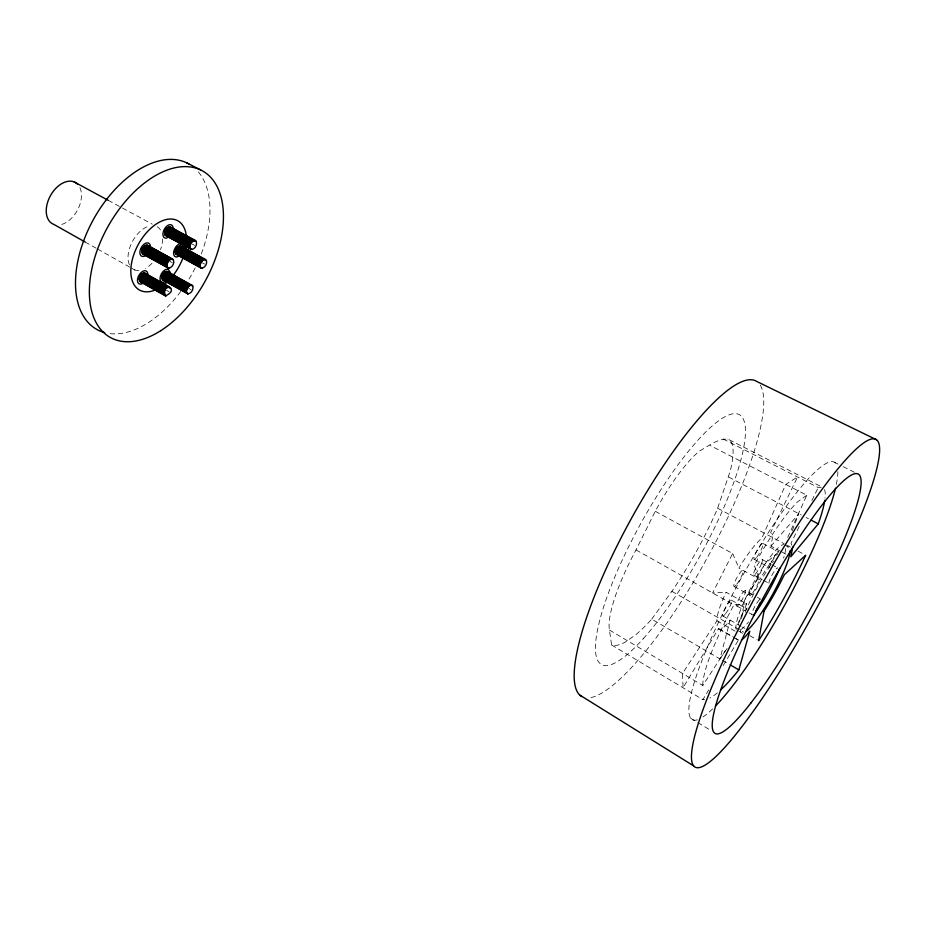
<?xml version="1.0" encoding="UTF-8"?>
<svg xmlns="http://www.w3.org/2000/svg" width="926" height="926" viewBox="0 0 926 926"><rect width="100%" height="100%" fill="white"/><g stroke="black" fill="none" stroke-linecap="round" stroke-linejoin="round"><path stroke-width="0.69" stroke-dasharray="4.63 3.47" d="M741.599 618.637L744.539 600.21A63.037 11.841 -61.1 0 0 760.165 573.275L764.749 564.061L779.31 551.375M780.873 551.468L770.941 546.132L772.689 536.409L770.675 532.531L797.541 476.983L785.757 484.414L761.82 538.18A54.229 10.174 -61.1 0 0 738.913 568.055L759.679 579.468A54.588 9.491 -61.1 0 1 777.655 553.98M723.032 438.936L818.225 487.551L822.161 487.169L727.871 439.086C717.719 438.565 708.135 446.205 699.466 451.089A82.645 19.932 -61.3 0 0 655.261 511.268L636.012 549.917A91.743 21.923 -60.9 0 0 609.435 630.05L611.611 644.994A145.613 34.656 -61.3 0 0 625.177 642.135L635.722 634.761A145.613 34.656 -61.3 0 0 651.73 619.17L719.953 658.884L730.174 620.131A36.589 6.818 -61 0 1 718.588 628.604L683.064 687.763L682.497 673.457L716.944 620.814A45.478 8.566 -61 0 1 726.123 592.258L746.773 603.81A45.779 7.998 -61.1 0 0 739.098 622.515M651.73 619.17L671.882 591.332A122.105 28.938 -61.1 0 0 717.65 508.224L730.232 471.01A106.444 25.048 -61.2 0 0 732.964 455.395L733.114 451.182A106.444 25.048 -61.2 0 0 729.711 440.209L727.871 439.086M792.205 530.679L798.825 513.71L770.941 546.132M787.737 537.358L806.801 495.248L709.987 445.406M799.207 526.477L790.966 543.342L792.76 547.116M811.882 500.526L818.225 487.551M655.261 511.268L732.663 553.528L712.58 592.964L726.123 592.258M611.611 644.994L702.892 699.628L708.703 689.893M723.229 665.551L738.485 639.993A36.82 6.355 -61 0 0 739.932 640.665M609.435 630.05L702.788 685.518L727.003 648.05M719.953 658.884L727.095 648.478M759.528 599.712L759.1 600.106A8.878 1.539 -61 0 0 753.59 608.926A8.878 1.539 -61 0 0 752.248 614.656L746.356 611.345M759.737 599.516L760.547 599.053L754.632 595.765M717.384 692.868L714.397 695.206A150.093 26.241 -61.2 0 1 709.895 698.065M806.801 495.248L797.506 501.927A85.215 15.105 -61.2 0 0 754.192 565.277L759.679 579.468M745.187 590.522L743.717 591.54A8.843 1.62 -61 0 0 737.767 601.263A8.843 1.62 -61 0 0 737.571 605.778L738.427 604.991A8.843 1.62 -61 0 0 743.902 596.275L744.307 595.349A6.632 1.215 -61 0 0 745.407 592.189L745.187 590.522L753.451 595.105M636.012 549.917L733.878 604.933L746.773 603.81M702.892 699.628L704.698 699.767M834.303 462.224L838.065 464.111M843.088 466.623L854.397 472.272M728.6 477.052L801.256 514.983M806.118 517.518L808.56 518.791M717.65 508.224L784.09 543.689M786.591 545.032L790.41 547.069M798.05 551.144L804.416 554.547M785.04 545.264L788.431 547.069A49.055 8.508 -61.1 0 0 786.521 547.486M782.111 552.127L785.827 554.13M762.746 543.354L778.558 551.85M192.064 243.989L194.576 245.344M108.215 200.329L152.315 224.185M762.121 559.466L770.444 563.98M771.636 564.629L777.574 567.846M754.285 559.304L770.05 567.881M202.215 262.764L204.692 264.107M753.857 575.046L762.156 579.595M763.337 580.243L769.263 583.496M169.771 261.317L172.294 262.706M734.191 586.494L750.072 595.325M188.638 288.31L191.103 289.676M731.378 600.152L747.039 608.938M736.946 606.055L745.187 610.685M85.076 241.987L96.304 248.307M97.543 249.001L129.953 267.244M131.203 267.95L134.941 270.056M166.541 290.266L169.03 291.667M722.963 616.056L741.194 626.393M742.409 627.087L744.863 628.476M671.882 591.332L743.543 632.122M749.805 635.687L757.329 639.97M742.583 633.303L738.149 630.78A48.985 8.647 -61.1 0 0 748.555 621.971M716.944 620.814L737.165 632.342M718.588 628.604L734.758 637.864M735.996 638.57L738.485 639.993M718.981 629.067L732.64 636.891M733.878 637.597L738.844 640.445M722.315 660.261L729.41 664.382M690.622 718.182L696.653 721.852M697.868 722.581L711.156 730.649M732.663 553.528L738.913 568.055M702.788 685.518A94.568 16.599 -61 0 1 733.878 604.933M760.223 385.112A180.211 42.712 -61.1 0 1 706.48 559.246A180.211 42.712 -61.1 0 1 587.559 697.926M837.845 471.739A147.014 25.534 -61.1 0 1 836.294 484.611M712.65 708.865A147.014 25.534 -61.1 0 1 702.938 716.967M697.336 719.803A147.014 25.534 -61.1 0 1 739.087 582.049A147.014 25.534 -61.1 0 1 836.653 464.84M824.51 489.634A109.673 18.948 -61.1 0 1 825.02 498.315M740.696 632.111A49.055 8.508 -61.1 0 1 740.372 629.692M745.21 612.225A49.055 8.508 -61.1 0 1 773.557 561.04M785.607 548.481A48.985 8.647 -61.1 0 1 783.581 558.112M736.239 629.564A48.985 8.647 -61.1 0 1 754.123 581.829A48.985 8.647 -61.1 0 1 783.905 544.65M738.554 624.911A9.098 1.62 -60.9 0 1 740.349 618.082A9.098 1.62 -60.9 0 1 746.414 609.227M768.95 583.206A8.89 1.539 -61.2 0 1 772.851 573.541A8.89 1.539 -61.2 0 1 777.863 568.159M769.737 567.569A9.098 1.62 -61.3 0 1 769.737 566.724M770.05 565.416A9.098 1.62 -61.3 0 1 774.923 555.681A9.098 1.62 -61.3 0 1 778.859 552.185M198.349 171.923A94.683 56.301 -61.1 0 1 201.023 254.604M195.189 267.834A94.683 56.301 -61.1 0 1 187.793 281.087M180.709 291.505A94.683 56.301 -61.1 0 1 107.37 333.233M157.235 226.777A24.4 14.492 -61.1 0 1 160.811 230.528M162.64 238.92A24.4 14.492 -61.1 0 1 160.487 249.684M152.003 263.273A24.4 14.492 -61.1 0 1 145.451 268.413M138.865 270.519A24.4 14.492 -61.1 0 1 131.7 268.089M129.397 264.732A24.4 14.492 -61.1 0 1 132.337 241.628A24.4 14.492 -61.1 0 1 150.07 225.851M79.925 187.631A23.613 15.325 -61.1 0 1 77.194 210.653A23.613 15.325 -61.1 0 1 59.09 224.983M761.566 563.517L760.755 565.404A8.843 1.632 -61.2 0 1 755.303 574.062L754.47 574.803A8.843 1.632 -61.2 0 1 754.91 569.791A8.843 1.632 -61.2 0 1 760.987 560.126A8.843 1.632 -61.2 0 1 761.566 563.517M643.211 638.755A142.662 33.741 -61.1 0 0 744.608 422.8A142.662 33.741 -61.1 0 0 623.487 557.406A142.662 33.741 -61.1 0 0 643.211 638.755M752.606 593.022A9.225 1.667 -61.1 0 0 759.007 579.398A9.225 1.667 -61.1 0 0 751.472 589.225A9.225 1.667 -61.1 0 0 752.606 593.022M725.556 613.718A9.052 1.702 -60.9 0 0 731.748 600.418A9.052 1.702 -60.9 0 0 724.178 610.188A9.052 1.702 -60.9 0 0 725.556 613.718M736.772 584.225A9.179 1.748 -61.1 0 0 743.092 570.659A9.179 1.748 -61.1 0 0 735.499 580.37A9.179 1.748 -61.1 0 0 736.772 584.225M756.773 557.174A9.052 1.702 -61.3 0 0 763.059 543.701A9.052 1.702 -61.3 0 0 755.685 553.123A9.052 1.702 -61.3 0 0 756.773 557.174"/><path stroke-width="1.39" d="M141.678 252.092C141.516 249.036 143.831 244.846 147.292 245.251L172.537 259.141C175.813 261.803 172.155 268.494 168.208 268.065L142.373 253.689L141.678 252.092L166.911 266.075L168.208 268.065M161.784 278.124C161.668 275.172 163.856 271.156 167.189 271.445L192.458 285.555C194.275 288.68 191.335 293.97 187.654 293.808L162.42 279.64L161.784 278.124L186.439 291.933L187.654 293.808M164.666 233.769C164.539 230.782 166.761 226.592 170.176 227.032L195.363 240.586C198.708 243.225 194.425 251.039 190.455 249.013L165.314 235.366L164.666 233.769L189.83 247.416L190.455 249.013M165.453 295.892C160.325 281.203 181.079 288.669 165.453 295.892L139.93 281.411C137.87 278.263 141.007 272.753 144.792 273.066L169.724 287.083M166.911 266.075C166.796 263.007 169.064 258.805 172.537 259.141M175.303 252.671C175.199 249.731 177.352 245.668 180.686 246.027L205.503 259.511C208.524 262.127 205.063 268.505 201.289 268.17L175.928 254.21L175.303 252.671L200.097 266.237L201.289 268.17M183.533 248.365L183.568 246.802A7.2 4.144 -61.5 0 0 178.486 244.406A7.2 4.144 -61.5 0 0 173.602 252.821A7.2 4.144 -61.5 0 0 177.85 256.641L179.146 255.912M186.439 291.933C186.381 288.97 188.522 284.953 191.856 285.173L192.458 285.555M189.83 247.416C189.761 244.418 191.937 240.216 195.363 240.586M200.097 266.237C200.062 263.297 202.157 259.222 205.503 259.511M824.707 500.353L824.406 502.413A109.673 18.948 -61.1 0 1 820.332 517.831L818.283 523.873L790.792 556.792L792.76 547.116M720.555 690.067L723.912 686.826A150.093 26.241 -61.2 0 0 738.855 669.892L749.759 631.254A36.82 6.355 -61 0 1 741.471 640.005M165.696 281.238L164.388 281.99A7.2 4.144 -60.7 0 1 160.105 277.765A7.2 4.144 -60.7 0 1 165.847 269.454L168.243 269.281L170.106 272.151A7.2 4.144 -60.7 0 1 170.083 273.702M168.648 237.172L166.02 238.179A7.339 4.306 -61.9 0 1 163.173 232.183A7.339 4.306 -61.9 0 1 169.238 224.763A7.339 4.306 -61.9 0 1 173.116 229.498M175.928 254.21L178.105 254.511M165.314 235.366L167.56 235.725M876.517 439.757A187.133 29.62 -61.1 0 0 719.085 669.996A187.133 29.62 -61.1 0 0 761.103 700.033A187.133 29.62 -61.1 0 0 876.517 439.757L756.623 381.408A180.211 42.712 -61.1 0 0 632.099 517.217A180.211 42.712 -61.1 0 0 581.887 696.618M186.716 162.837L200.641 169.933M810.991 520.065L818.283 523.873M170.176 227.032L195.965 241.003M180.026 232.889L170.789 227.46M182.538 234.243L195.12 241.015M168.555 227.09L193.754 240.667M167.664 227.564L192.874 241.154M166.796 228.305L192.006 241.906M166.02 229.254L191.231 242.867M165.384 230.354L190.582 243.978M74.184 181.924L108.215 200.329M164.921 231.535L190.119 245.159M164.678 232.692L189.865 246.328M177.607 241.165L180.107 242.531M164.886 234.683L190.038 248.33M166.703 235.91L191.821 249.534M179.945 245.922L204.773 259.407M201.532 257.879L180.686 246.027M204.009 259.222L206.486 260.576M179.112 246.108L203.951 259.616M178.243 246.582L203.083 260.102M177.398 247.323L202.238 260.843M176.635 248.261L201.474 261.803M176.009 249.337L200.838 262.891M175.558 250.483L200.386 264.049M175.315 251.617L200.132 265.183M177.271 254.708L202.018 268.262M147.292 245.251L173.162 259.558M146.505 245.135L171.761 259.037M145.625 245.332L170.882 259.245M144.711 245.83L169.979 259.755M143.819 246.582L169.088 260.519M143.032 247.555L168.3 261.502M142.384 248.666L167.641 262.625M141.921 249.846L167.178 263.817M141.678 251.015L166.923 264.998M168.983 268.17L142.373 253.689M166.437 271.364L192.863 286.192M165.592 271.561L190.281 285.312M164.724 272.059L189.413 285.81M163.867 272.8L188.568 286.574M163.103 273.749L187.804 287.523M162.478 274.825L187.168 288.623M162.027 275.971L186.705 289.769M161.795 277.094L186.462 290.903M183.082 290.22L185.536 291.597M188.395 293.889L162.42 279.64M144.016 272.973L170.778 288.113M143.136 273.193L168.092 287.222M142.234 273.691L167.189 287.731M85.076 241.987L53.916 224.439A23.613 15.325 -61.1 0 1 50.895 194.888A23.613 15.325 -61.1 0 1 77.518 184.135M141.354 274.455L166.31 288.507M140.578 275.416L165.523 289.479M139.93 276.515L164.886 290.59M139.479 277.684L164.423 291.771M139.247 278.83L164.168 292.917M139.247 279.872L164.157 293.982M166.217 295.961L139.93 281.411M730.591 665.076L738.855 669.892M144.792 273.066L145.88 274.119M579.607 694.951L693.701 765.918M167.189 271.445L168.324 272.915M147.928 245.668L148.38 246.362M835.507 488.176A147.014 25.534 -61.1 0 1 715.462 706.04M790.075 550.877A49.055 8.508 -61.1 0 1 773.291 593.196A49.055 8.508 -61.1 0 1 745.974 631.59M779.842 568.217A48.985 8.647 -61.1 0 1 753.336 615.767M755.859 610.685A8.878 1.539 -61 0 0 759.17 604.794L759.586 603.856A6.656 1.157 -61 0 0 759.991 602.919M155.255 289.977A39.575 23.138 -61.1 0 1 130.844 269.501A39.575 23.138 -61.1 0 1 157.906 222.992A39.575 23.138 -61.1 0 1 186.381 236.5M186.01 246.316A39.575 23.138 -61.1 0 1 185.547 248.932M182.827 258.227A39.575 23.138 -61.1 0 1 172.942 275.635M167.398 281.747A39.575 23.138 -61.1 0 1 163.416 285.15M145.822 255.449A7.42 4.398 -61.1 0 1 139.872 252.786A7.42 4.398 -61.1 0 1 145.382 243.341A7.42 4.398 -61.1 0 1 150.359 247.67M143.356 283.043A7.339 4.306 -60.3 0 1 137.453 280.601A7.339 4.306 -60.3 0 1 142.905 271.249A7.339 4.306 -60.3 0 1 147.836 275.358M104.719 332.631A94.683 56.301 -61.1 0 1 90.482 225.076A94.683 56.301 -61.1 0 1 189.078 164.076M764.031 611.102L758.591 640.676A125.832 21.9 -61.1 0 0 805.689 555.23L784.357 574.722L779.704 583.982A63.443 11.054 -61.1 0 1 764.031 611.102M750.893 702.973A148.114 23.393 -61.1 0 0 861.111 481.265A148.114 23.393 -61.1 0 0 747.907 627.307A148.114 23.393 -61.1 0 0 750.893 702.973M160.777 330.663A95.193 55.734 -61.1 0 0 212.135 178.973A95.193 55.734 -61.1 0 0 96.258 252.879A95.193 55.734 -61.1 0 0 160.777 330.663"/></g></svg>
